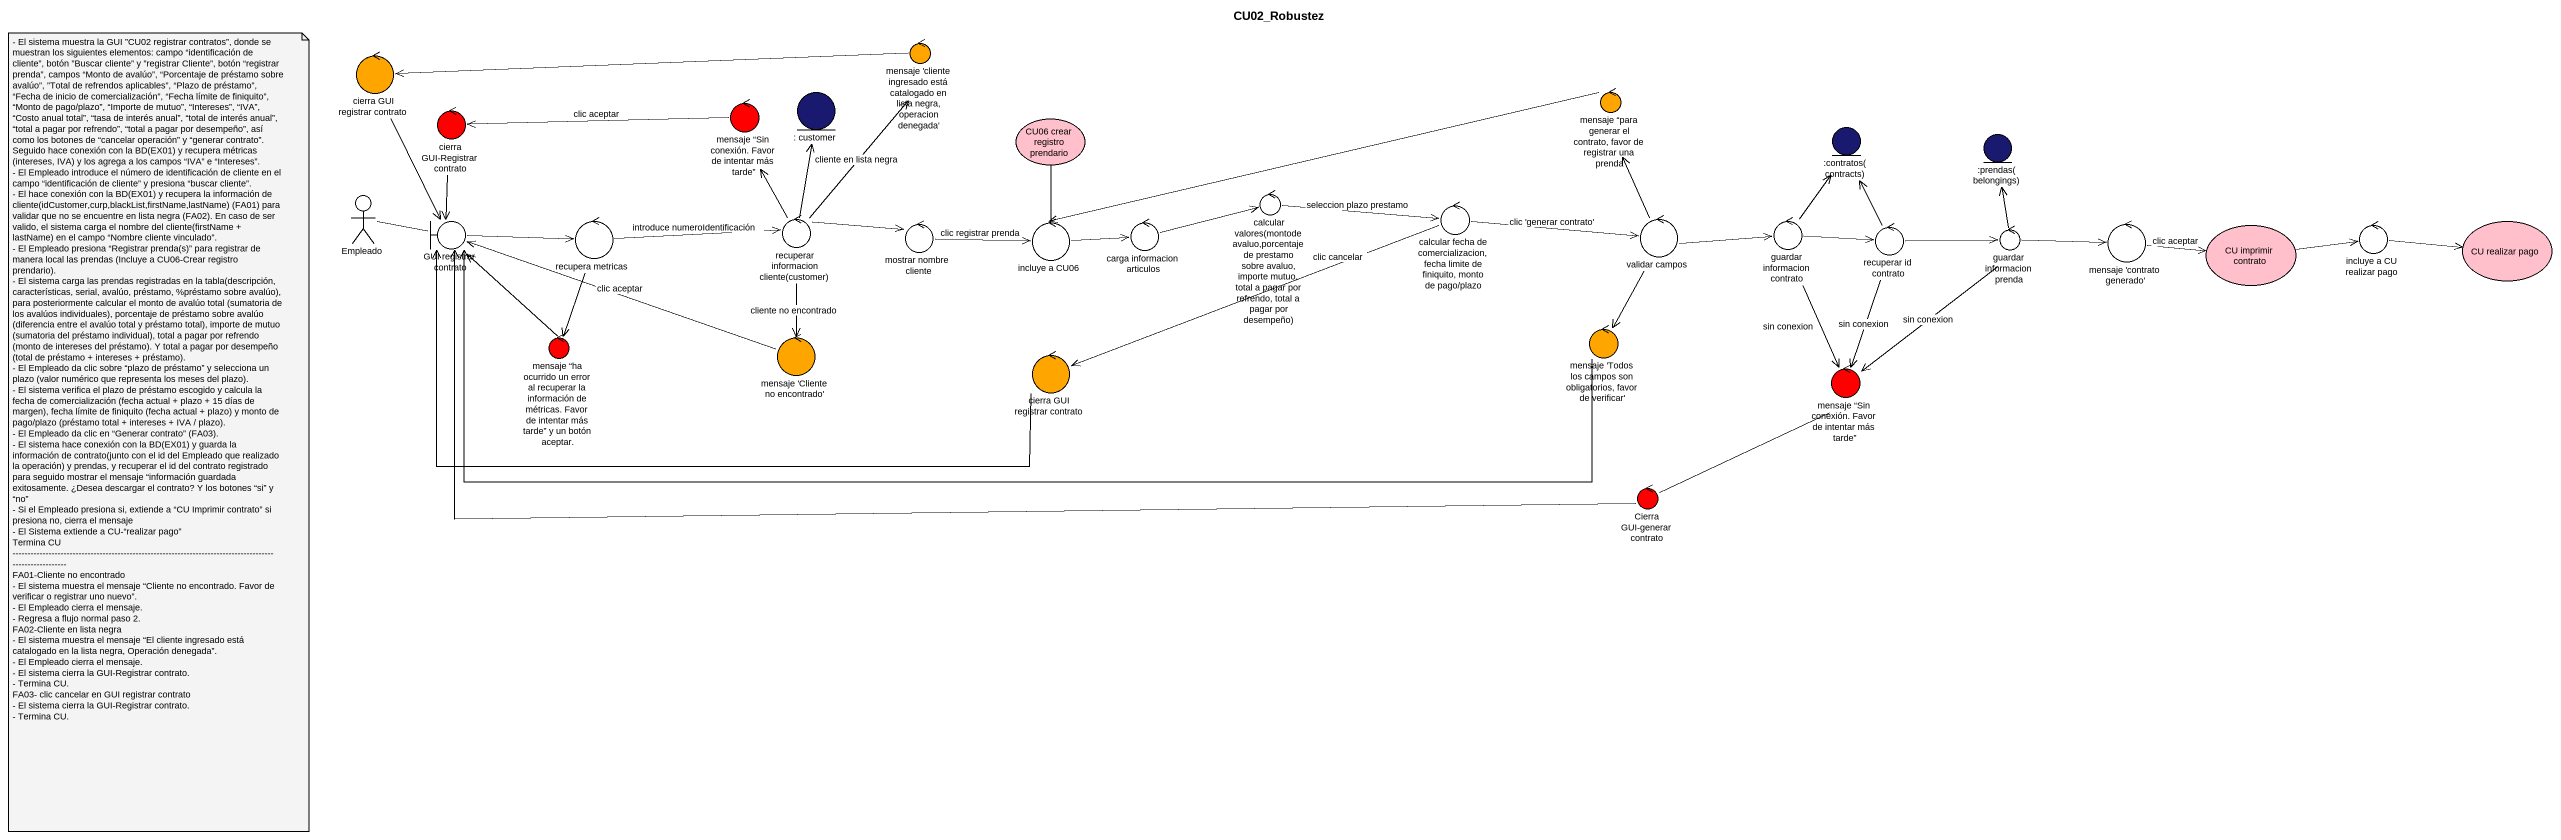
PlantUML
@startuml
title CU02_Robustez
control "mensaje 'cliente ingresado está catalogado en lista negra, operacion denegada'" as mensaje_cliente_ingresado #FFA500
control "cierra GUI registrar contrato" as cierra_GUI_registrar #FFA500
control "cierra GUI-Registrar contrato" as cierra_GUI_Registrar #FF0000
control "mensaje “Sin conexión. Favor de intentar más tarde”" as mensaje_Sin_conexión_Favor #FF0000
entity ": customer" as customer #191970
usecase "CU06 crear registro prendario" as CU06_crear_registro #FFC0CB
control "mensaje “para generar el contrato, favor de registrar una prenda" as mensaje_para_generar_el #FFA500
entity ":contratos(contracts)" as contratos_contracts #191970
entity ":prendas(belongings)" as prendas_belongings #191970
actor Empleado
control "calcular valores(montode avaluo,porcentaje de prestamo sobre avaluo, importe mutuo, total a pagar por refrendo, total a pagar por desempeño)" as calcular_valores_montode
boundary "GUI registrar contrato" as GUI_registrar_contrato
control "recupera metricas" as recupera_metricas
control "recuperar informacion cliente(customer)" as recuperar_informacion
control "mostrar nombre cliente" as mostrar_nombre_cliente
control "incluye a CU06" as incluye_a_CU06
control "carga informacion articulos" as carga_informacion_articulos
control "calcular fecha de comercializacion,fecha limite de finiquito, monto de pago/plazo" as calcular_fecha_de
control "validar campos" as validar_campos
control "guardar informacion contrato" as guardar_informacion_contrato
control "recuperar id contrato" as recuperar_id_contrato
control "guardar informacion prenda" as guardar_informacion_prenda
control "mensaje 'contrato generado'" as mensaje_contrato_generado
usecase "CU imprimir contrato" as CU_imprimir_contrato #FFC0CB
control "incluye a CU realizar pago" as incluye_a_CU_realizar_pago
usecase "CU realizar pago" as CU_realizar_pago #FFC0CB
control "mensaje “ha ocurrido un error al recuperar la información de métricas. Favor de intentar más tarde” y un botón aceptar." as mensaje_ha_ocurrido_un #FF0000
control "mensaje 'Cliente no encontrado'" as mensaje_Cliente_no #FFA500
control "cierra GUI registrar contrato" as cierra_GUI_registrar_2 #FFA500
control "mensaje 'Todos los campos son obligatorios, favor de verificar'" as mensaje_Todos_los_campos #FFA500
control "mensaje “Sin conexión. Favor de intentar más tarde”" as mensaje_Sin_conexión_Favor_2 #FF0000
control "Cierra GUI-generar contrato" as Cierra_GUI_generar_contrato #FF0000
mensaje_cliente_ingresado -left-> cierra_GUI_registrar
cierra_GUI_registrar --> GUI_registrar_contrato
cierra_GUI_Registrar --> GUI_registrar_contrato
mensaje_Sin_conexión_Favor -left-> cierra_GUI_Registrar : clic aceptar
customer <-- recuperar_informacion
CU06_crear_registro -- incluye_a_CU06
mensaje_para_generar_el -left-> incluye_a_CU06
contratos_contracts <-- guardar_informacion_contrato
contratos_contracts <-- recuperar_id_contrato
prendas_belongings <-- guardar_informacion_prenda
Empleado -right- GUI_registrar_contrato
calcular_valores_montode -right-> calcular_fecha_de : seleccion plazo prestamo
GUI_registrar_contrato -right-> recupera_metricas
recupera_metricas -right-> recuperar_informacion : introduce numeroIdentificación
recupera_metricas --> mensaje_ha_ocurrido_un
recuperar_informacion -up-> mensaje_cliente_ingresado : cliente en lista negra
recuperar_informacion -up-> mensaje_Sin_conexión_Favor
recuperar_informacion -right-> mostrar_nombre_cliente
recuperar_informacion --> mensaje_Cliente_no : cliente no encontrado
mostrar_nombre_cliente -right-> incluye_a_CU06 : clic registrar prenda
incluye_a_CU06 -right-> carga_informacion_articulos
carga_informacion_articulos -right-> calcular_valores_montode
calcular_fecha_de -right-> validar_campos : clic 'generar contrato'
calcular_fecha_de -left-> cierra_GUI_registrar_2 : clic cancelar
validar_campos -up-> mensaje_para_generar_el
validar_campos -right-> guardar_informacion_contrato
validar_campos --> mensaje_Todos_los_campos
guardar_informacion_contrato -right-> recuperar_id_contrato
guardar_informacion_contrato --> mensaje_Sin_conexión_Favor_2 : sin conexion
recuperar_id_contrato -right-> guardar_informacion_prenda
recuperar_id_contrato --> mensaje_Sin_conexión_Favor_2 : sin conexion
guardar_informacion_prenda -right-> mensaje_contrato_generado
guardar_informacion_prenda --> mensaje_Sin_conexión_Favor_2 : sin conexion
mensaje_contrato_generado -right-> CU_imprimir_contrato : clic aceptar
CU_imprimir_contrato -right-> incluye_a_CU_realizar_pago
incluye_a_CU_realizar_pago -right-> CU_realizar_pago
mensaje_ha_ocurrido_un -up-> GUI_registrar_contrato
mensaje_Cliente_no -left-> GUI_registrar_contrato : clic aceptar
cierra_GUI_registrar_2 -left-> GUI_registrar_contrato
mensaje_Todos_los_campos -left-> GUI_registrar_contrato
mensaje_Sin_conexión_Favor_2 -left- Cierra_GUI_generar_contrato
Cierra_GUI_generar_contrato -left-> GUI_registrar_contrato
note as N1
  - El sistema muestra la GUI ”CU02 registrar contratos”, donde se muestran los siguientes elementos: campo “identificación de cliente”, botón ”Buscar cliente” y ”registrar Cliente”, botón “registrar prenda”, campos “Monto de avalúo”, “Porcentaje de préstamo sobre avalúo”, ”Total de refrendos aplicables”, “Plazo de préstamo”, “Fecha de inicio de comercialización”, “Fecha límite de finiquito”, “Monto de pago/plazo”, “Importe de mutuo”, “Intereses”, “IVA”, “Costo anual total”, “tasa de interés anual”, “total de interés anual”, “total a pagar por refrendo”, “total a pagar por desempeño”, así como los botones de “cancelar operación” y “generar contrato”. Seguido hace conexión con la BD(EX01) y recupera métricas (intereses, IVA) y los agrega a los campos “IVA” e “Intereses”.
  - El Empleado introduce el número de identificación de cliente en el campo “identificación de cliente” y presiona “buscar cliente”.
  - El hace conexión con la BD(EX01) y recupera la información de cliente(idCustomer,curp,blackList,firstName,lastName) (FA01) para validar que no se encuentre en lista negra (FA02). En caso de ser valido, el sistema carga el nombre del cliente(firstName + lastName) en el campo “Nombre cliente vinculado”.
  - El Empleado presiona “Registrar prenda(s)” para registrar de manera local las prendas (Incluye a CU06-Crear registro prendario).
  - El sistema carga las prendas registradas en la tabla(descripción, características, serial, avalúo, préstamo, %préstamo sobre avalúo), para posteriormente calcular el monto de avalúo total (sumatoria de los avalúos individuales), porcentaje de préstamo sobre avalúo (diferencia entre el avalúo total y préstamo total), importe de mutuo (sumatoria del préstamo individual), total a pagar por refrendo (monto de intereses del préstamo). Y total a pagar por desempeño (total de préstamo + intereses + préstamo).
  - El Empleado da clic sobre “plazo de préstamo” y selecciona un plazo (valor numérico que representa los meses del plazo).
  - El sistema verifica el plazo de préstamo escogido y calcula la fecha de comercialización (fecha actual + plazo + 15 días de margen), fecha límite de finiquito (fecha actual + plazo) y monto de pago/plazo (préstamo total + intereses + IVA / plazo).
  - El Empleado da clic en “Generar contrato” (FA03).
  - El sistema hace conexión con la BD(EX01) y guarda la información de contrato(junto con el id del Empleado que realizado la operación) y prendas, y recuperar el id del contrato registrado para seguido mostrar el mensaje “información guardada exitosamente. ¿Desea descargar el contrato? Y los botones “si” y “no”
  - Si el Empleado presiona si, extiende a “CU Imprimir contrato” si presiona no, cierra el mensaje
  - El Sistema extiende a CU-“realizar pago”
  Termina CU
  ~--~--~--~--~--~--~--~--~--~--~--~--~--~--~--~--~--~--~--~--~--~--~--~--~--~--~--~--~--~--~--~--~--~--~--~--~--~--~--~--~--~--~--~--~--~--~--~--~--~--~--~---
  FA01-Cliente no encontrado
  - El sistema muestra el mensaje “Cliente no encontrado. Favor de verificar o registrar uno nuevo”.
  - El Empleado cierra el mensaje.
  - Regresa a flujo normal paso 2.
  FA02-Cliente en lista negra
  - El sistema muestra el mensaje “El cliente ingresado está catalogado en la lista negra, Operación denegada”.
  - El Empleado cierra el mensaje.
  - El sistema cierra la GUI-Registrar contrato.
  - Termina CU.
  FA03- clic cancelar en GUI registrar contrato
  - El sistema cierra la GUI-Registrar contrato.
  - Termina CU.
end note
@enduml
